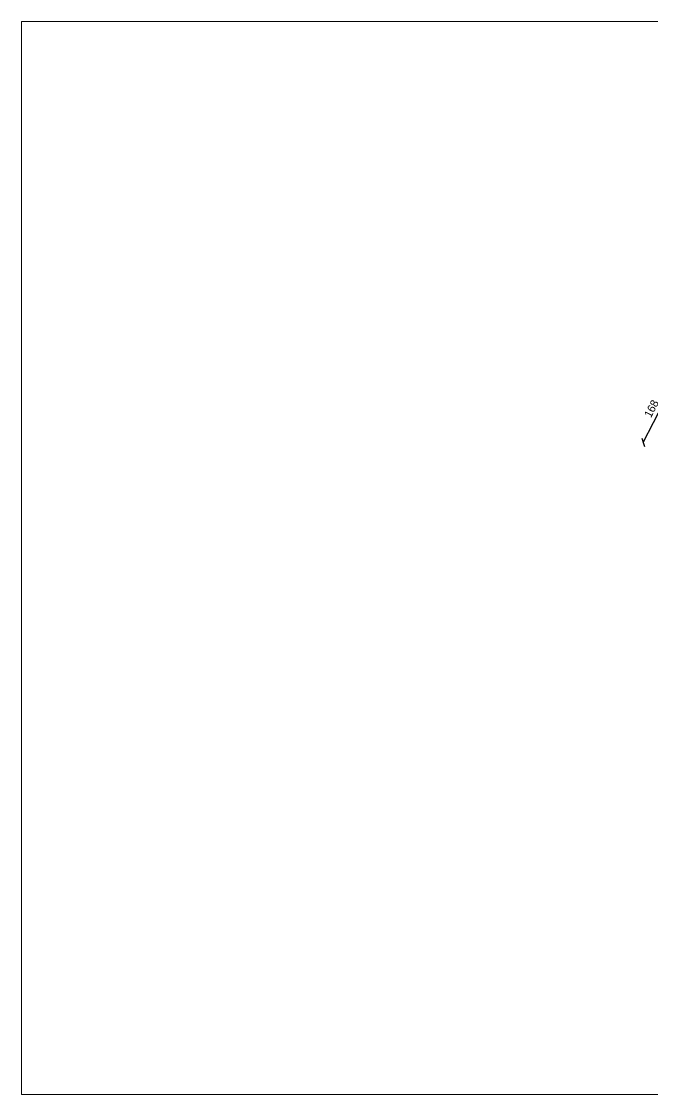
# Model space of a CAD drawing. Header units: millimetres. Extents: x -6949 to 549764, y -83146 to 127128.
# Drawn here: x 296839 to 298416, y 92221 to 94903 of the extents above; entities that cross this region are included whole.
import ezdxf

# ---------------------------------------------------------------- set-up
doc = ezdxf.new("R2010")
doc.units = ezdxf.units.MM
doc.layers.add('quote', color=7, linetype='Continuous', lineweight=5, true_color=0x383838)
doc.styles.get("Standard").update_dxf_attribs({"font": ''})
doc.styles.get('Standard').set_extended_font_data('Bahnschrift Light')
doc.dimstyles.new('Q 1_15', dxfattribs={"dimtxt": 20, "dimasz": 15, "dimexe": 0.18, "dimexo": 0.0625, "dimgap": 10, "dimtad": 2, "dimdec": 0, "dimzin": 0, "dimdsep": 46, "dimtxsty": 'Standard', "dimblk": 'OBLIQUE', "dimcen": 0, "dimse1": 1, "dimse2": 1, "dimadec": 0, "dimazin": 0, "dimtfac": 1, "dimtdec": 0, "dimtofl": 0, "dimtmove": 1, "dimatfit": 3, "dimfxl": 1, "dimtolj": 1, "dimtzin": 0, "dimarcsym": 1})

# ---------------------------------------------------------------- blocks, each defined once
blk = doc.blocks.new('_Oblique')
at = {"color": 0, "linetype": 'ByBlock', "lineweight": -2}
blk.add_line((-0.5, -0.5), (0.5, 0.5), dxfattribs=at)
blk = doc.blocks.new('*D1256')
at = {"layer": 'Defpoints', "color": 0, "transparency": 16777216}
for p in [(298469.8, 94000.5), (298851.3, 93803.5), (298774, 93653.9)]:
    blk.add_point(p, dxfattribs=at)
at = {"layer": 'quote', "color": 0, "lineweight": -2, "transparency": 16777216}
blk.add_line((298392.6, 93851), (298469.8, 94000.5), dxfattribs=at)
at = {"layer": 'quote', "color": 0, "lineweight": -2, "transparency": 16777216, "xscale": 15, "yscale": 15, "zscale": 15}
for p, rotation in [((298469.8, 94000.5), 62.67610907252008), ((298392.6, 93851), 242.6761090725201)]:
    blk.add_blockref('_Oblique', p, dxfattribs=dict(at, rotation=rotation))
at = {"layer": 'quote', "color": 0, "transparency": 16777216, "insert": (298413.2, 93935.1), "char_height": 20, "attachment_point": 5, "rotation": 62.6761}
blk.add_mtext('\\A1;168', dxfattribs=at)

msp = doc.modelspace()

# ---------------------------------------------------------------- linework, layer by layer
at = {"layer": 'quote'}
msp.add_lwpolyline([(296838.6, 94902.8), (301503, 94902.8), (301503, 92221.1), (296838.6, 92221.1)], close=True, dxfattribs=at)

# ---------------------------------------------------------------- dimensions: what is measured, and where the dimension line sits
dim = msp.add_aligned_dim(p1=(298774, 93653.9), p2=(298851.3, 93803.5), distance=429.4, dimstyle='Q 1_15', dxfattribs=at)
dim.commit()
dim.dimension.update_dxf_attribs({"geometry": '*D1256', "text_midpoint": (298413.2, 93935.1)})

doc.saveas('drawing.dxf')
